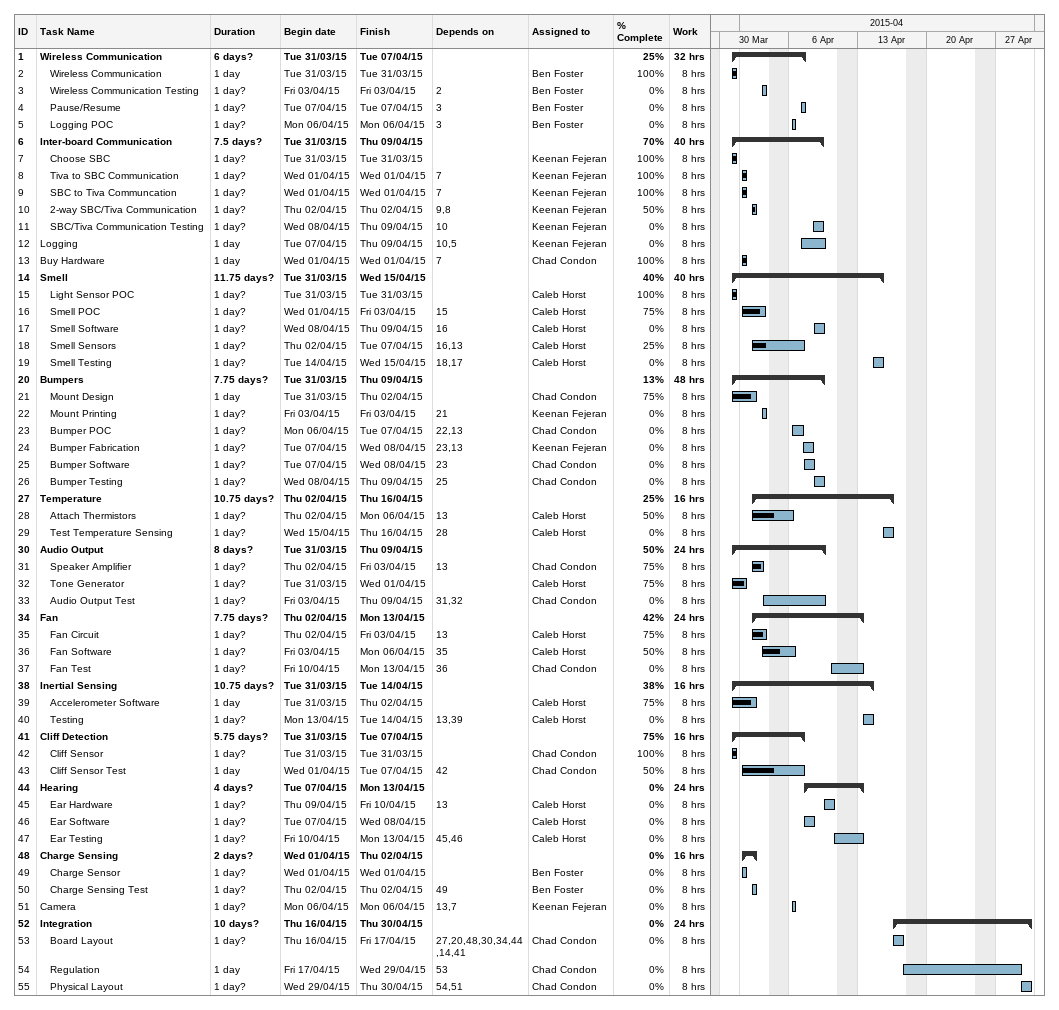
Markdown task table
| ID | Level | Task | Duration | Start | Finish | Predecessors | Resources | % complete | Work (h) |
|---|---|---|---|---|---|---|---|---|---|
| 1 | 1 | **Wireless Communication** | 6d? | 2015-03-31 | 2015-04-07 |  |  | 25 | 32 |
| 2 | 2 | Wireless Communication | 1d | 2015-03-31 | 2015-03-31 |  | Ben Foster | 100 | 8 |
| 3 | 2 | Wireless Communication Testing | 1d? | 2015-04-03 | 2015-04-03 | 2 | Ben Foster | 0 | 8 |
| 4 | 2 | Pause/Resume | 1d? | 2015-04-07 | 2015-04-07 | 3 | Ben Foster | 0 | 8 |
| 5 | 2 | Logging POC | 1d? | 2015-04-06 | 2015-04-06 | 3 | Ben Foster | 0 | 8 |
| 6 | 1 | **Inter-board Communication** | 7.5d? | 2015-03-31 | 2015-04-09 |  |  | 70 | 40 |
| 7 | 2 | Choose SBC | 1d? | 2015-03-31 | 2015-03-31 |  | Keenan Fejeran | 100 | 8 |
| 8 | 2 | Tiva to SBC Communication | 1d? | 2015-04-01 | 2015-04-01 | 7 | Keenan Fejeran | 100 | 8 |
| 9 | 2 | SBC to Tiva Communcation | 1d? | 2015-04-01 | 2015-04-01 | 7 | Keenan Fejeran | 100 | 8 |
| 10 | 2 | 2-way SBC/Tiva Communication | 1d? | 2015-04-02 | 2015-04-02 | 9, 8 | Keenan Fejeran | 50 | 8 |
| 11 | 2 | SBC/Tiva Communication Testing | 1d? | 2015-04-08 | 2015-04-09 | 10 | Keenan Fejeran | 0 | 8 |
| 12 | 1 | Logging | 1d | 2015-04-07 | 2015-04-09 | 10, 5 | Keenan Fejeran | 0 | 8 |
| 13 | 1 | Buy Hardware | 1d | 2015-04-01 | 2015-04-01 | 7 | Chad Condon | 100 | 8 |
| 14 | 1 | **Smell** | 11.75d? | 2015-03-31 | 2015-04-15 |  |  | 40 | 40 |
| 15 | 2 | Light Sensor POC | 1d? | 2015-03-31 | 2015-03-31 |  | Caleb Horst | 100 | 8 |
| 16 | 2 | Smell POC | 1d? | 2015-04-01 | 2015-04-03 | 15 | Caleb Horst | 75 | 8 |
| 17 | 2 | Smell Software | 1d? | 2015-04-08 | 2015-04-09 | 16 | Caleb Horst | 0 | 8 |
| 18 | 2 | Smell Sensors | 1d? | 2015-04-02 | 2015-04-07 | 16, 13 | Caleb Horst | 25 | 8 |
| 19 | 2 | Smell Testing | 1d? | 2015-04-14 | 2015-04-15 | 18, 17 | Caleb Horst | 0 | 8 |
| 20 | 1 | **Bumpers** | 7.75d? | 2015-03-31 | 2015-04-09 |  |  | 13 | 48 |
| 21 | 2 | Mount Design | 1d | 2015-03-31 | 2015-04-02 |  | Chad Condon | 75 | 8 |
| 22 | 2 | Mount Printing | 1d? | 2015-04-03 | 2015-04-03 | 21 | Keenan Fejeran | 0 | 8 |
| 23 | 2 | Bumper POC | 1d? | 2015-04-06 | 2015-04-07 | 22, 13 | Chad Condon | 0 | 8 |
| 24 | 2 | Bumper Fabrication | 1d? | 2015-04-07 | 2015-04-08 | 23, 13 | Keenan Fejeran | 0 | 8 |
| 25 | 2 | Bumper Software | 1d? | 2015-04-07 | 2015-04-08 | 23 | Chad Condon | 0 | 8 |
| 26 | 2 | Bumper Testing | 1d? | 2015-04-08 | 2015-04-09 | 25 | Chad Condon | 0 | 8 |
| 27 | 1 | **Temperature** | 10.75d? | 2015-04-02 | 2015-04-16 |  |  | 25 | 16 |
| 28 | 2 | Attach Thermistors | 1d? | 2015-04-02 | 2015-04-06 | 13 | Caleb Horst | 50 | 8 |
| 29 | 2 | Test Temperature Sensing | 1d? | 2015-04-15 | 2015-04-16 | 28 | Caleb Horst | 0 | 8 |
| 30 | 1 | **Audio Output** | 8d? | 2015-03-31 | 2015-04-09 |  |  | 50 | 24 |
| 31 | 2 | Speaker Amplifier | 1d? | 2015-04-02 | 2015-04-03 | 13 | Chad Condon | 75 | 8 |
| 32 | 2 | Tone Generator | 1d? | 2015-03-31 | 2015-04-01 |  | Caleb Horst | 75 | 8 |
| 33 | 2 | Audio Output Test | 1d? | 2015-04-03 | 2015-04-09 | 31, 32 | Chad Condon | 0 | 8 |
| 34 | 1 | **Fan** | 7.75d? | 2015-04-02 | 2015-04-13 |  |  | 42 | 24 |
| 35 | 2 | Fan Circuit | 1d? | 2015-04-02 | 2015-04-03 | 13 | Caleb Horst | 75 | 8 |
| 36 | 2 | Fan Software | 1d? | 2015-04-03 | 2015-04-06 | 35 | Caleb Horst | 50 | 8 |
| 37 | 2 | Fan Test | 1d? | 2015-04-10 | 2015-04-13 | 36 | Chad Condon | 0 | 8 |
| 38 | 1 | **Inertial Sensing** | 10.75d? | 2015-03-31 | 2015-04-14 |  |  | 38 | 16 |
| 39 | 2 | Accelerometer Software | 1d | 2015-03-31 | 2015-04-02 |  | Caleb Horst | 75 | 8 |
| 40 | 2 | Testing | 1d? | 2015-04-13 | 2015-04-14 | 13, 39 | Caleb Horst | 0 | 8 |
| 41 | 1 | **Cliff Detection** | 5.75d? | 2015-03-31 | 2015-04-07 |  |  | 75 | 16 |
| 42 | 2 | Cliff Sensor | 1d? | 2015-03-31 | 2015-03-31 |  | Chad Condon | 100 | 8 |
| 43 | 2 | Cliff Sensor Test | 1d | 2015-04-01 | 2015-04-07 | 42 | Chad Condon | 50 | 8 |
| 44 | 1 | **Hearing** | 4d? | 2015-04-07 | 2015-04-13 |  |  | 0 | 24 |
| 45 | 2 | Ear Hardware | 1d? | 2015-04-09 | 2015-04-10 | 13 | Caleb Horst | 0 | 8 |
| 46 | 2 | Ear Software | 1d? | 2015-04-07 | 2015-04-08 |  | Caleb Horst | 0 | 8 |
| 47 | 2 | Ear Testing | 1d? | 2015-04-10 | 2015-04-13 | 45, 46 | Caleb Horst | 0 | 8 |
| 48 | 1 | **Charge Sensing** | 2d? | 2015-04-01 | 2015-04-02 |  |  | 0 | 16 |
| 49 | 2 | Charge Sensor | 1d? | 2015-04-01 | 2015-04-01 |  | Ben Foster | 0 | 8 |
| 50 | 2 | Charge Sensing Test | 1d? | 2015-04-02 | 2015-04-02 | 49 | Ben Foster | 0 | 8 |
| 51 | 1 | Camera | 1d? | 2015-04-06 | 2015-04-06 | 13, 7 | Keenan Fejeran | 0 | 8 |
| 52 | 1 | **Integration** | 10d? | 2015-04-16 | 2015-04-30 |  |  | 0 | 24 |
| 53 | 2 | Board Layout | 1d? | 2015-04-16 | 2015-04-17 | 27, 20, 48, 30, 34, 44, 14, 41 | Chad Condon | 0 | 8 |
| 54 | 2 | Regulation | 1d | 2015-04-17 | 2015-04-29 | 53 | Chad Condon | 0 | 8 |
| 55 | 2 | Physical Layout | 1d? | 2015-04-29 | 2015-04-30 | 54, 51 | Chad Condon | 0 | 8 |
